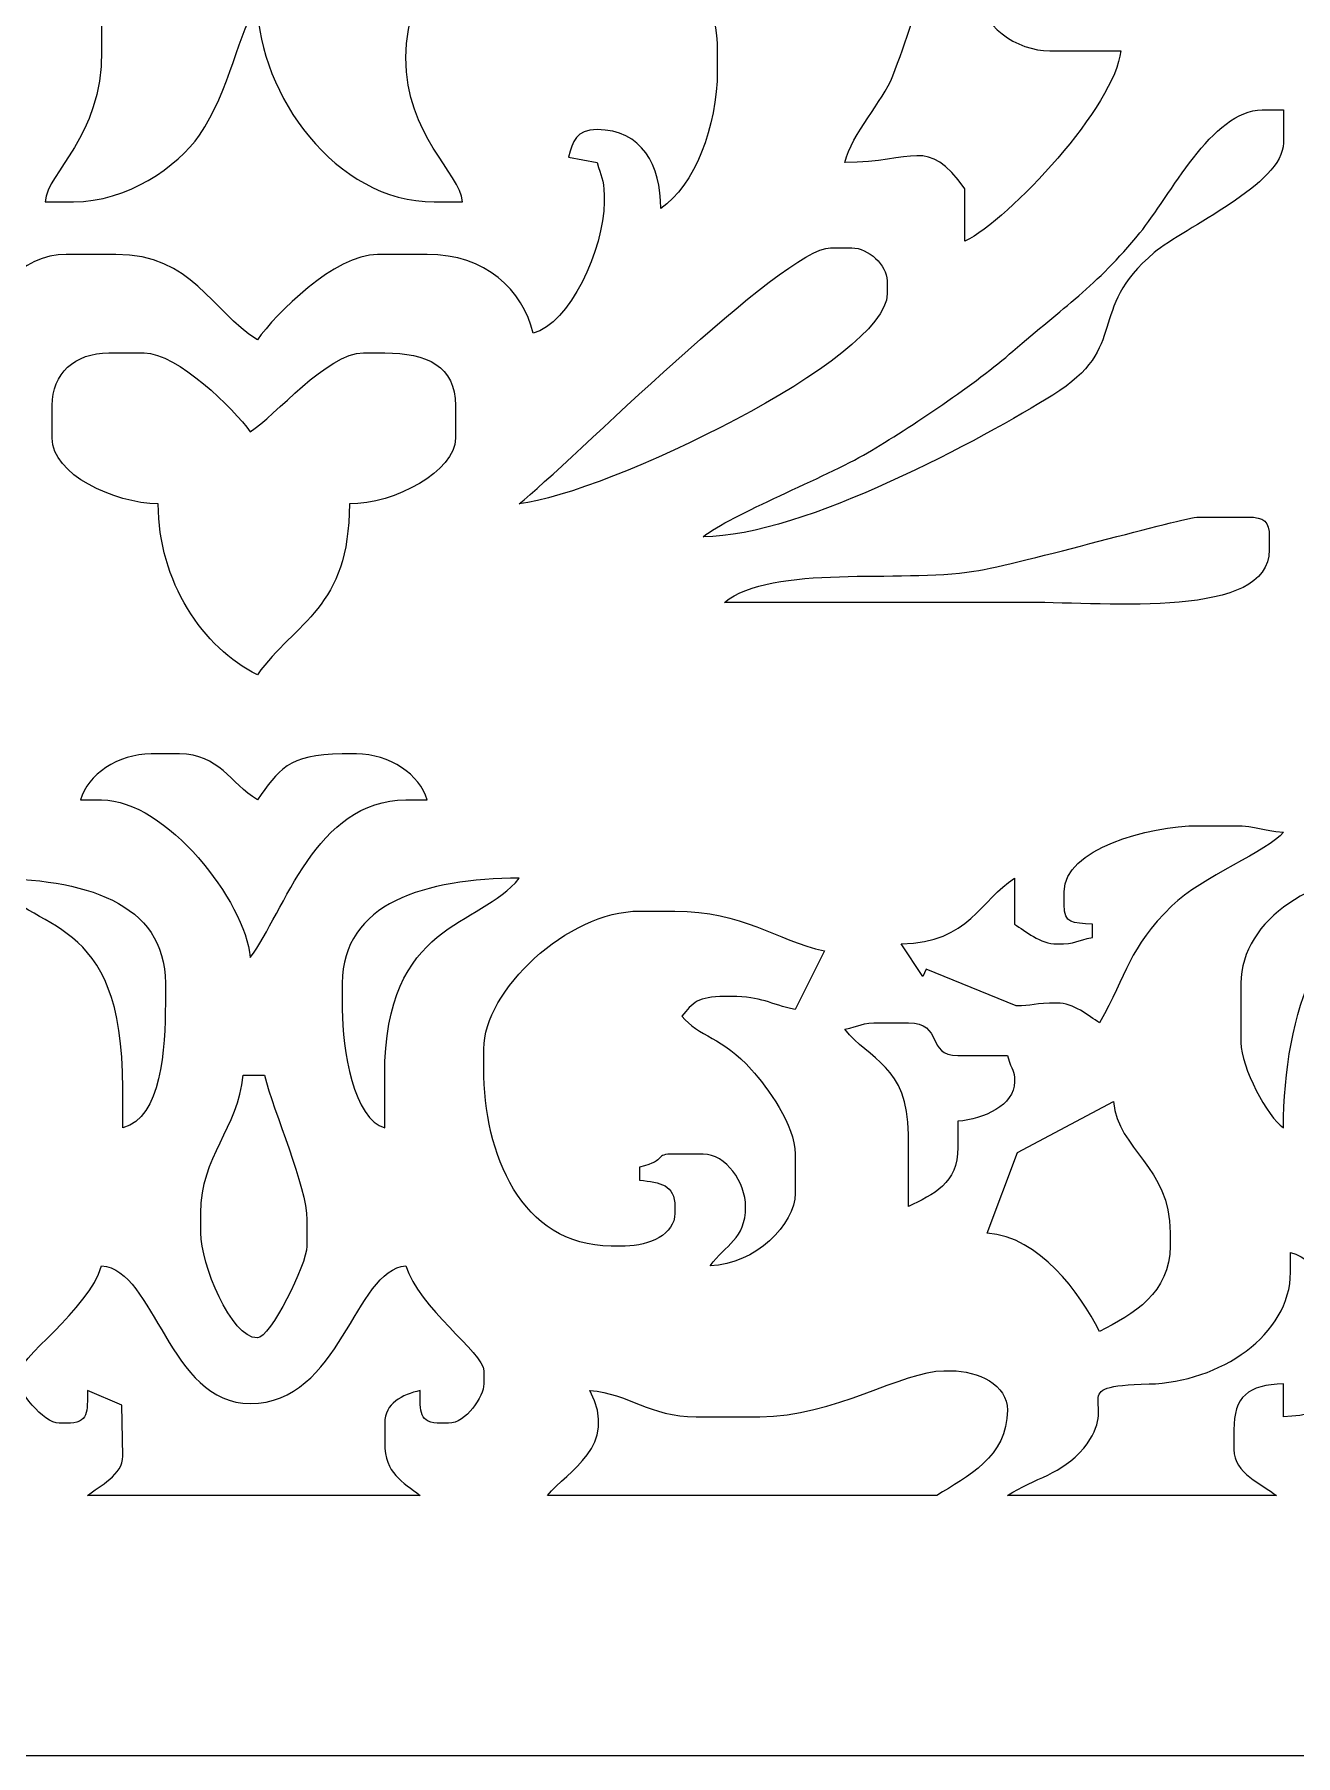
# Model space of a CAD drawing. Header units: millimetres. Extents: x -350 to -130, y -110 to 238.
# Drawn here: x -241.4 to -201.7, y 78.5 to 132.7 of the extents above; entities that cross this region are included whole.
import ezdxf

# ---------------------------------------------------------------- set-up
doc = ezdxf.new("R2010")
doc.units = ezdxf.units.MM
doc.header["$MEASUREMENT"] = 0
doc.layers.add('layer 1', color=7, linetype='Continuous')

msp = doc.modelspace()

# ---------------------------------------------------------------- linework, layer by layer
at = {"layer": 'layer 1', "color": 250, "lineweight": 9}
msp.add_open_spline([(-341.75, 237.5), (-341.75, 237.5), (-138.25, 237.5), (-138.25, 237.5), (-138.25, 237.5), (-133.7125, 237.5), (-130, 233.9225), (-130, 229.55), (-130, 229.55), (-130, 229.55), (-130, 86.45), (-130, 86.45), (-130, 86.45), (-130, 82.0775), (-133.7125, 78.5), (-138.25, 78.5), (-138.25, 78.5), (-138.25, 78.5), (-341.75, 78.5), (-341.75, 78.5), (-341.75, 78.5), (-346.2875, 78.5), (-350, 82.0775), (-350, 86.45), (-350, 86.45), (-350, 86.45), (-350, 229.55), (-350, 229.55), (-350, 229.55), (-350, 233.9225), (-346.2875, 237.5), (-341.75, 237.5)], degree=3, knots=[0, 0, 0, 0, 0.1111111, 0.1111111, 0.1111111, 0.1111111, 0.2222222, 0.2222222, 0.2222222, 0.2222222, 0.3333333, 0.3333333, 0.3333333, 0.3333333, 0.4444444, 0.4444444, 0.4444444, 0.4444445, 0.5555556, 0.5555556, 0.5555556, 0.5555556, 0.6666667, 0.6666667, 0.6666667, 0.6666667, 0.7777778, 0.7777778, 0.7777778, 0.7777778, 1, 1, 1, 1], dxfattribs=at)
at = {"layer": 'layer 1', "lineweight": 9}
for points, knots in [([(-213.2926, 134.6787), (-213.596, 133.7525), (-214.0078, 132.3997), (-214.4085, 131.3741), (-214.4085, 131.3741), (-214.7306, 130.5499), (-215.6901, 129.5741), (-215.923, 128.6461), (-215.923, 128.6461), (-213.7177, 128.6461), (-213.3441, 129.4912), (-212.1382, 127.8193), (-212.1382, 127.8193), (-212.1382, 127.8193), (-212.1382, 126.1656), (-212.1382, 126.1656), (-212.1382, 126.1656), (-210.7381, 126.8534), (-207.393, 130.456), (-207.2403, 132.16), (-207.2403, 132.16), (-207.2403, 132.16), (-209.4666, 132.16), (-209.4666, 132.16), (-209.4666, 132.16), (-210.5064, 132.16), (-211.6929, 132.9589), (-211.6929, 134.0204), (-211.6929, 134.0204), (-211.6929, 135.1658), (-211.3426, 135.8431), (-210.3572, 136.0874), (-210.3572, 136.0874), (-210.3572, 136.0874), (-210.3572, 135.2606), (-210.3572, 135.2606), (-210.3572, 135.2606), (-210.3572, 134.7843), (-210.2023, 134.6405), (-209.6892, 134.6405), (-209.6892, 134.6405), (-209.6892, 134.6405), (-209.0214, 134.6405), (-209.0214, 134.6405), (-209.0214, 134.6405), (-207.6839, 134.6405), (-206.3498, 135.8792), (-206.3498, 137.121), (-206.3498, 137.121), (-206.3498, 137.121), (-206.3498, 137.3276), (-206.3498, 137.3276), (-206.3498, 137.3276), (-206.3498, 138.6175), (-206.9868, 139.6014), (-208.3535, 139.6014), (-208.3535, 139.6014), (-208.3535, 139.6014), (-209.244, 139.6014), (-209.244, 139.6014), (-209.244, 139.6014), (-211.7999, 139.6014), (-212.6438, 136.6598), (-213.2926, 134.6787)], [0, 0, 0, 0, 0.0588235, 0.0588235, 0.0588235, 0.0588235, 0.1176471, 0.1176471, 0.1176471, 0.1176471, 0.1764706, 0.1764706, 0.1764706, 0.1764706, 0.2352941, 0.2352941, 0.2352941, 0.2352941, 0.2941176, 0.2941176, 0.2941176, 0.2941177, 0.3529412, 0.3529412, 0.3529412, 0.3529412, 0.4117647, 0.4117647, 0.4117647, 0.4117647, 0.4705882, 0.4705882, 0.4705882, 0.4705882, 0.5294118, 0.5294118, 0.5294118, 0.5294118, 0.5882353, 0.5882353, 0.5882353, 0.5882353, 0.6470588, 0.6470588, 0.6470588, 0.6470588, 0.7058824, 0.7058824, 0.7058824, 0.7058824, 0.7647059, 0.7647059, 0.7647059, 0.7647059, 0.8235294, 0.8235294, 0.8235294, 0.8235294, 0.8823529, 0.8823529, 0.8823529, 0.882353, 1, 1, 1, 1]), ([(-234.4016, 133.6069), (-234.9528, 132.8705), (-235.2738, 130.8755), (-236.2223, 129.5098), (-236.2223, 129.5098), (-236.9168, 128.5097), (-238.4986, 127.4058), (-240.19, 127.4058), (-240.19, 127.4058), (-240.19, 127.4058), (-241.0806, 127.4058), (-241.0806, 127.4058), (-241.0806, 127.4058), (-240.9935, 128.3769), (-239.2995, 129.407), (-239.2995, 132.16), (-239.2995, 132.16), (-239.2995, 132.16), (-239.2995, 132.9868), (-239.2995, 132.9868), (-239.2995, 132.9868), (-239.2995, 134.449), (-241.5639, 137.121), (-242.8616, 137.121), (-242.8616, 137.121), (-242.8616, 137.121), (-245.088, 137.121), (-245.088, 137.121), (-245.088, 137.121), (-246.8488, 137.121), (-249.0954, 134.3726), (-249.0954, 132.3668), (-249.0954, 132.3668), (-249.0954, 132.3668), (-249.0954, 131.5399), (-249.0954, 131.5399), (-249.0954, 131.5399), (-249.0954, 128.9634), (-248.1743, 128.852), (-247.7595, 127.1991), (-247.7595, 127.1991), (-247.7595, 127.1991), (-247.3143, 127.1991), (-247.3143, 127.1991), (-247.3143, 127.1991), (-247.1634, 128.8823), (-246.8881, 129.3384), (-245.3106, 129.6796), (-245.3106, 129.6796), (-245.3106, 129.6796), (-244.299, 128.9826), (-244.299, 128.9826), (-244.299, 128.9826), (-245.2262, 128.6784), (-245.5333, 128.5309), (-245.5333, 127.6126), (-245.5333, 127.6126), (-245.5333, 127.6126), (-245.5333, 126.9924), (-245.5333, 126.9924), (-245.5333, 126.9924), (-245.5333, 125.7361), (-244.3045, 123.5191), (-243.3069, 123.2717), (-243.3069, 123.2717), (-243.0203, 124.414), (-241.8073, 125.7522), (-240.4127, 125.7522), (-240.4127, 125.7522), (-240.4127, 125.7522), (-238.8542, 125.7522), (-238.8542, 125.7522), (-238.8542, 125.7522), (-236.4373, 125.7522), (-235.8609, 123.9723), (-234.4016, 123.0651), (-234.4016, 123.0651), (-233.8154, 123.8777), (-231.9801, 125.7522), (-230.6168, 125.7522), (-230.6168, 125.7522), (-230.6168, 125.7522), (-229.0584, 125.7522), (-229.0584, 125.7522), (-229.0584, 125.7522), (-227.2199, 125.7522), (-226.0602, 124.632), (-225.7188, 123.2717), (-225.7188, 123.2717), (-224.6001, 123.5491), (-223.4926, 125.9121), (-223.4926, 127.4058), (-223.4926, 127.4058), (-223.4926, 127.4058), (-223.4926, 127.6126), (-223.4926, 127.6126), (-223.4926, 127.6126), (-223.4926, 128.1708), (-223.5988, 128.1825), (-223.7151, 128.6461), (-223.7151, 128.6461), (-223.7151, 128.6461), (-224.6159, 128.8165), (-224.6159, 128.8165), (-224.6159, 128.8165), (-224.471, 129.321), (-224.3916, 129.6796), (-223.7151, 129.6796), (-223.7151, 129.6796), (-222.2975, 129.6796), (-221.7114, 128.5512), (-221.7114, 127.1991), (-221.7114, 127.1991), (-220.6504, 127.9209), (-219.9304, 129.7615), (-219.9304, 131.5399), (-219.9304, 131.5399), (-219.9304, 131.5399), (-219.9304, 132.16), (-219.9304, 132.16), (-219.9304, 132.16), (-219.9304, 134.7606), (-222.0822, 137.121), (-224.8283, 137.121), (-224.8283, 137.121), (-224.8283, 137.121), (-226.1641, 137.121), (-226.1641, 137.121), (-226.1641, 137.121), (-227.9718, 137.121), (-229.7262, 134.2266), (-229.7262, 131.9533), (-229.7262, 131.9533), (-229.7262, 129.474), (-228.0284, 128.3339), (-227.9452, 127.4058), (-227.9452, 127.4058), (-227.9452, 127.4058), (-228.8357, 127.4058), (-228.8357, 127.4058), (-228.8357, 127.4058), (-231.9578, 127.4058), (-234.3341, 130.7931), (-234.4016, 133.6069)], [0, 0, 0, 0, 0.027027, 0.027027, 0.027027, 0.027027, 0.0540541, 0.0540541, 0.0540541, 0.0540541, 0.0810811, 0.0810811, 0.0810811, 0.0810811, 0.1081081, 0.1081081, 0.1081081, 0.1081081, 0.1351351, 0.1351351, 0.1351351, 0.1351351, 0.1621622, 0.1621622, 0.1621622, 0.1621622, 0.1891892, 0.1891892, 0.1891892, 0.1891892, 0.2162162, 0.2162162, 0.2162162, 0.2162162, 0.2432432, 0.2432432, 0.2432432, 0.2432433, 0.2702703, 0.2702703, 0.2702703, 0.2702703, 0.2972973, 0.2972973, 0.2972973, 0.2972973, 0.3243243, 0.3243243, 0.3243243, 0.3243243, 0.3513514, 0.3513514, 0.3513514, 0.3513514, 0.3783784, 0.3783784, 0.3783784, 0.3783784, 0.4054054, 0.4054054, 0.4054054, 0.4054054, 0.4324324, 0.4324324, 0.4324324, 0.4324324, 0.4594595, 0.4594595, 0.4594595, 0.4594595, 0.4864865, 0.4864865, 0.4864865, 0.4864865, 0.5135135, 0.5135135, 0.5135135, 0.5135135, 0.5405405, 0.5405405, 0.5405405, 0.5405406, 0.5675676, 0.5675676, 0.5675676, 0.5675676, 0.5945946, 0.5945946, 0.5945946, 0.5945946, 0.6216216, 0.6216216, 0.6216216, 0.6216216, 0.6486486, 0.6486486, 0.6486486, 0.6486487, 0.6756757, 0.6756757, 0.6756757, 0.6756757, 0.7027027, 0.7027027, 0.7027027, 0.7027027, 0.7297297, 0.7297297, 0.7297297, 0.7297297, 0.7567568, 0.7567568, 0.7567568, 0.7567568, 0.7837838, 0.7837838, 0.7837838, 0.7837838, 0.8108108, 0.8108108, 0.8108108, 0.8108108, 0.8378378, 0.8378378, 0.8378378, 0.8378378, 0.8648649, 0.8648649, 0.8648649, 0.8648649, 0.8918919, 0.8918919, 0.8918919, 0.8918919, 0.9189189, 0.9189189, 0.9189189, 0.9189189, 0.9459459, 0.9459459, 0.9459459, 0.945946, 1, 1, 1, 1]), ([(-210.6341, 122.7021), (-211.768, 121.7072), (-213.8492, 120.3052), (-215.2075, 119.5068), (-215.2075, 119.5068), (-216.523, 118.7336), (-219.509, 117.5633), (-220.3757, 116.8639), (-220.3757, 116.8639), (-217.2269, 116.8639), (-211.498, 120.0035), (-209.3738, 121.3253), (-209.3738, 121.3253), (-206.9051, 122.8614), (-208.3657, 123.977), (-206.1865, 125.8072), (-206.1865, 125.8072), (-205.2415, 126.6009), (-202.1197, 127.9529), (-202.1197, 129.2662), (-202.1197, 129.2662), (-202.1197, 129.2662), (-202.1197, 130.2997), (-202.1197, 130.2997), (-202.1197, 130.2997), (-202.1197, 130.2997), (-202.7876, 130.2997), (-202.7876, 130.2997), (-202.7876, 130.2997), (-204.3635, 130.2997), (-205.7019, 127.5672), (-206.6333, 126.4289), (-206.6333, 126.4289), (-208.0248, 124.7284), (-209.0436, 124.0976), (-210.6341, 122.7021)], [0, 0, 0, 0, 0.1, 0.1, 0.1, 0.1, 0.2, 0.2, 0.2, 0.2, 0.3, 0.3, 0.3, 0.3, 0.4, 0.4, 0.4, 0.4, 0.5, 0.5, 0.5, 0.5, 0.6, 0.6, 0.6, 0.6, 0.7, 0.7, 0.7, 0.7, 0.8, 0.8, 0.8, 0.8, 1, 1, 1, 1]), ([(-216.3683, 125.9589), (-217.8236, 125.9589), (-224.6297, 119.1358), (-226.1641, 117.8975), (-226.1641, 117.8975), (-223.4255, 118.2236), (-214.5872, 122.4504), (-214.5872, 124.512), (-214.5872, 124.512), (-214.5872, 124.512), (-214.5872, 124.9254), (-214.5872, 124.9254), (-214.5872, 124.9254), (-214.5872, 125.4074), (-215.1812, 125.9589), (-215.7003, 125.9589), (-215.7003, 125.9589), (-215.7003, 125.9589), (-216.3683, 125.9589), (-216.3683, 125.9589)], [0, 0, 0, 0, 0.1666667, 0.1666667, 0.1666667, 0.1666667, 0.3333333, 0.3333333, 0.3333333, 0.3333333, 0.5, 0.5, 0.5, 0.5, 0.6666667, 0.6666667, 0.6666667, 0.6666667, 1, 1, 1, 1]), ([(-234.6242, 120.1712), (-235.1366, 120.8817), (-236.9242, 122.6517), (-237.9637, 122.6517), (-237.9637, 122.6517), (-237.9637, 122.6517), (-239.0769, 122.6517), (-239.0769, 122.6517), (-239.0769, 122.6517), (-240.1538, 122.6517), (-240.8579, 121.9979), (-240.8579, 120.998), (-240.8579, 120.998), (-240.8579, 120.998), (-240.8579, 119.9645), (-240.8579, 119.9645), (-240.8579, 119.9645), (-240.8579, 118.8284), (-238.9186, 117.9264), (-237.5185, 117.8975), (-237.5185, 117.8975), (-237.5185, 115.4541), (-236.1142, 113.3645), (-234.4016, 112.5232), (-234.4016, 112.5232), (-233.1953, 114.1958), (-231.5074, 114.6113), (-231.5074, 117.8975), (-231.5074, 117.8975), (-230.0825, 117.8975), (-228.1678, 118.9217), (-228.1678, 119.9645), (-228.1678, 119.9645), (-228.1678, 119.9645), (-228.1678, 120.998), (-228.1678, 120.998), (-228.1678, 120.998), (-228.1678, 122.2301), (-229.0664, 122.6517), (-230.3942, 122.6517), (-230.3942, 122.6517), (-230.3942, 122.6517), (-231.0621, 122.6517), (-231.0621, 122.6517), (-231.0621, 122.6517), (-232.2104, 122.6517), (-233.8444, 120.656), (-234.6242, 120.1712)], [0, 0, 0, 0, 0.0769231, 0.0769231, 0.0769231, 0.0769231, 0.1538462, 0.1538462, 0.1538462, 0.1538462, 0.2307692, 0.2307692, 0.2307692, 0.2307692, 0.3076923, 0.3076923, 0.3076923, 0.3076923, 0.3846154, 0.3846154, 0.3846154, 0.3846154, 0.4615385, 0.4615385, 0.4615385, 0.4615385, 0.5384615, 0.5384615, 0.5384615, 0.5384615, 0.6153846, 0.6153846, 0.6153846, 0.6153846, 0.6923077, 0.6923077, 0.6923077, 0.6923077, 0.7692308, 0.7692308, 0.7692308, 0.7692308, 0.8461538, 0.8461538, 0.8461538, 0.8461539, 1, 1, 1, 1]), ([(-219.7077, 114.7969), (-216.5167, 114.7969), (-213.3256, 114.7969), (-210.1345, 114.7969), (-210.1345, 114.7969), (-207.5968, 114.7969), (-202.565, 114.2694), (-202.565, 116.4506), (-202.565, 116.4506), (-202.565, 116.4506), (-202.565, 116.8639), (-202.565, 116.8639), (-202.565, 116.8639), (-202.565, 117.3402), (-202.7199, 117.4841), (-203.2329, 117.4841), (-203.2329, 117.4841), (-203.2329, 117.4841), (-204.7913, 117.4841), (-204.7913, 117.4841), (-204.7913, 117.4841), (-205.2524, 117.4841), (-210.3366, 116.0207), (-211.8596, 115.7784), (-211.8596, 115.7784), (-214.1935, 115.407), (-218.1938, 116.0187), (-219.7077, 114.7969)], [0, 0, 0, 0, 0.125, 0.125, 0.125, 0.125, 0.25, 0.25, 0.25, 0.25, 0.375, 0.375, 0.375, 0.375, 0.5, 0.5, 0.5, 0.5, 0.625, 0.625, 0.625, 0.625, 0.75, 0.75, 0.75, 0.75, 1, 1, 1, 1]), ([(-236.8505, 110.0282), (-235.6117, 110.0282), (-235.2519, 109.1099), (-234.4016, 108.5813), (-234.4016, 108.5813), (-233.7377, 109.5017), (-233.4552, 110.0282), (-231.7299, 110.0282), (-231.7299, 110.0282), (-231.7299, 110.0282), (-231.2847, 110.0282), (-231.2847, 110.0282), (-231.2847, 110.0282), (-230.2297, 110.0282), (-229.2871, 109.3768), (-229.0584, 108.5813), (-229.0584, 108.5813), (-229.0584, 108.5813), (-229.7262, 108.5813), (-229.7262, 108.5813), (-229.7262, 108.5813), (-232.5718, 108.5813), (-233.5457, 105.0615), (-234.6242, 103.6204), (-234.6242, 103.6204), (-234.783, 105.3914), (-237.2805, 108.5813), (-239.2995, 108.5813), (-239.2995, 108.5813), (-239.2995, 108.5813), (-239.9674, 108.5813), (-239.9674, 108.5813), (-239.9674, 108.5813), (-239.7386, 109.3768), (-238.796, 110.0282), (-237.741, 110.0282), (-237.741, 110.0282), (-237.741, 110.0282), (-236.8505, 110.0282), (-236.8505, 110.0282)], [0, 0, 0, 0, 0.0909091, 0.0909091, 0.0909091, 0.0909091, 0.1818182, 0.1818182, 0.1818182, 0.1818182, 0.2727273, 0.2727273, 0.2727273, 0.2727273, 0.3636364, 0.3636364, 0.3636364, 0.3636364, 0.4545455, 0.4545455, 0.4545455, 0.4545455, 0.5454545, 0.5454545, 0.5454545, 0.5454546, 0.6363636, 0.6363636, 0.6363636, 0.6363636, 0.7272727, 0.7272727, 0.7272727, 0.7272727, 0.8181818, 0.8181818, 0.8181818, 0.8181818, 1, 1, 1, 1]), ([(-209.244, 104.0483), (-209.7692, 104.0483), (-210.2346, 104.4538), (-210.5798, 104.6684), (-210.5798, 104.6684), (-210.5798, 104.6684), (-210.5798, 106.1154), (-210.5798, 106.1154), (-210.5798, 106.1154), (-211.6411, 105.4555), (-211.9899, 104.0928), (-214.1419, 104.0483), (-214.1419, 104.0483), (-214.1419, 104.0483), (-213.4608, 103.0241), (-213.4608, 103.0241), (-213.4608, 103.0241), (-213.4608, 103.0241), (-213.3646, 103.2486), (-213.3646, 103.2486), (-213.3646, 103.2486), (-213.3646, 103.2486), (-210.5233, 102.1019), (-210.5233, 102.1019), (-210.5233, 102.1019), (-210.0583, 102.0941), (-209.9221, 102.188), (-209.244, 102.188), (-209.244, 102.188), (-208.7188, 102.188), (-208.2534, 101.7825), (-207.9082, 101.5679), (-207.9082, 101.5679), (-207.0262, 103.1155), (-207.0041, 103.8998), (-205.633, 105.2431), (-205.633, 105.2431), (-204.6972, 106.16), (-202.5846, 106.9732), (-202.1197, 107.5623), (-202.1197, 107.5623), (-202.8161, 107.6161), (-202.9106, 107.769), (-203.6781, 107.769), (-203.6781, 107.769), (-203.6781, 107.769), (-204.7913, 107.769), (-204.7913, 107.769), (-204.7913, 107.769), (-206.3781, 107.769), (-209.0214, 107.0263), (-209.0214, 105.7019), (-209.0214, 105.7019), (-209.0214, 105.7019), (-209.0214, 105.2886), (-209.0214, 105.2886), (-209.0214, 105.2886), (-209.0214, 104.6636), (-208.7593, 104.717), (-208.1308, 104.6684), (-208.1308, 104.6684), (-208.1308, 104.6684), (-208.1308, 104.255), (-208.1308, 104.255), (-208.1308, 104.255), (-208.6302, 104.147), (-208.6427, 104.0483), (-209.244, 104.0483)], [0, 0, 0, 0, 0.0555556, 0.0555556, 0.0555556, 0.0555556, 0.1111111, 0.1111111, 0.1111111, 0.1111111, 0.1666667, 0.1666667, 0.1666667, 0.1666667, 0.2222222, 0.2222222, 0.2222222, 0.2222222, 0.2777778, 0.2777778, 0.2777778, 0.2777778, 0.3333333, 0.3333333, 0.3333333, 0.3333333, 0.3888889, 0.3888889, 0.3888889, 0.3888889, 0.4444444, 0.4444444, 0.4444444, 0.4444445, 0.5, 0.5, 0.5, 0.5, 0.5555556, 0.5555556, 0.5555556, 0.5555556, 0.6111111, 0.6111111, 0.6111111, 0.6111111, 0.6666667, 0.6666667, 0.6666667, 0.6666667, 0.7222222, 0.7222222, 0.7222222, 0.7222222, 0.7777778, 0.7777778, 0.7777778, 0.7777778, 0.8333333, 0.8333333, 0.8333333, 0.8333333, 0.8888889, 0.8888889, 0.8888889, 0.8888889, 1, 1, 1, 1]), ([(-203.4555, 100.9478), (-203.4555, 100.9478), (-203.4555, 102.8081), (-203.4555, 102.8081), (-203.4555, 102.8081), (-203.4555, 104.8373), (-201.0702, 106.3221), (-198.5576, 106.3221), (-198.5576, 106.3221), (-199.5394, 104.9608), (-200.1448, 105.1137), (-201.1581, 103.1555), (-201.1581, 103.1555), (-201.7968, 101.9213), (-202.1197, 100.022), (-202.1197, 98.2606), (-202.1197, 98.2606), (-202.6215, 98.602), (-203.4555, 100.1637), (-203.4555, 100.9478)], [0, 0, 0, 0, 0.3333333, 0.3333333, 0.3333333, 0.3333333, 0.5, 0.5, 0.5, 0.5, 0.6666667, 0.6666667, 0.6666667, 0.6666667, 0.8333333, 0.8333333, 0.8333333, 0.8333333, 1, 1, 1, 1]), ([(-237.2958, 102.8081), (-237.2958, 105.3691), (-239.8818, 106.1154), (-242.8616, 106.1154), (-242.8616, 106.1154), (-241.4389, 104.3124), (-238.6316, 105.1173), (-238.6316, 99.5008), (-238.6316, 99.5008), (-238.6316, 99.5008), (-238.6316, 98.2606), (-238.6316, 98.2606), (-238.6316, 98.2606), (-237.4152, 98.5622), (-237.2958, 100.7594), (-237.2958, 102.188), (-237.2958, 102.188), (-237.2958, 102.188), (-237.2958, 102.8081), (-237.2958, 102.8081)], [0, 0, 0, 0, 0.1666667, 0.1666667, 0.1666667, 0.1666667, 0.3333333, 0.3333333, 0.3333333, 0.3333333, 0.5, 0.5, 0.5, 0.5, 0.6666667, 0.6666667, 0.6666667, 0.6666667, 1, 1, 1, 1]), ([(-231.7299, 101.9813), (-231.7299, 101.9813), (-231.7299, 102.8081), (-231.7299, 102.8081), (-231.7299, 102.8081), (-231.7299, 105.3293), (-229.1118, 106.1154), (-226.1641, 106.1154), (-226.1641, 106.1154), (-227.3972, 104.5528), (-230.3942, 104.7941), (-230.3942, 99.9143), (-230.3942, 99.9143), (-230.3942, 99.9143), (-230.3942, 98.2606), (-230.3942, 98.2606), (-230.3942, 98.2606), (-231.3657, 98.5015), (-231.7299, 100.7489), (-231.7299, 101.9813)], [0, 0, 0, 0, 0.3333333, 0.3333333, 0.3333333, 0.3333333, 0.5, 0.5, 0.5, 0.5, 0.6666667, 0.6666667, 0.6666667, 0.6666667, 0.8333333, 0.8333333, 0.8333333, 0.8333333, 1, 1, 1, 1]), ([(-221.2662, 95.7802), (-221.2662, 96.4584), (-221.7153, 96.5557), (-222.3794, 96.607), (-222.3794, 96.607), (-222.3794, 96.607), (-222.3794, 97.0204), (-222.3794, 97.0204), (-222.3794, 97.0204), (-221.4343, 97.2547), (-221.9899, 97.4338), (-221.2662, 97.4338), (-221.2662, 97.4338), (-221.2662, 97.4338), (-220.3757, 97.4338), (-220.3757, 97.4338), (-220.3757, 97.4338), (-219.6543, 97.4338), (-219.0399, 96.5356), (-219.0399, 95.7802), (-219.0399, 95.7802), (-219.0399, 94.7424), (-219.6763, 94.5808), (-220.153, 93.9198), (-220.153, 93.9198), (-218.7423, 93.949), (-217.4815, 95.2331), (-217.4815, 96.1936), (-217.4815, 96.1936), (-217.4815, 96.1936), (-217.4815, 97.4338), (-217.4815, 97.4338), (-217.4815, 97.4338), (-217.4815, 98.35), (-218.3649, 99.5307), (-218.8533, 100.0874), (-218.8533, 100.0874), (-219.7558, 101.1161), (-220.5359, 101.1313), (-221.0436, 101.7746), (-221.0436, 101.7746), (-220.7134, 102.193), (-220.5325, 102.3947), (-219.7077, 102.3947), (-219.7077, 102.3947), (-219.7077, 102.3947), (-219.4852, 102.3947), (-219.4852, 102.3947), (-219.4852, 102.3947), (-218.5275, 102.3947), (-218.2783, 102.1536), (-217.4815, 101.9813), (-217.4815, 101.9813), (-217.4815, 101.9813), (-216.5587, 103.8272), (-216.5587, 103.8272), (-216.5587, 103.8272), (-218.1021, 104.1685), (-219.1241, 105.0818), (-221.2662, 105.0818), (-221.2662, 105.0818), (-221.2662, 105.0818), (-222.3794, 105.0818), (-222.3794, 105.0818), (-222.3794, 105.0818), (-224.6478, 105.0818), (-227.2773, 102.5673), (-227.2773, 100.7411), (-227.2773, 100.7411), (-227.2773, 100.7411), (-227.2773, 100.1209), (-227.2773, 100.1209), (-227.2773, 100.1209), (-227.2773, 97.4639), (-226.1109, 94.5399), (-223.2699, 94.5399), (-223.2699, 94.5399), (-223.2699, 94.5399), (-222.8246, 94.5399), (-222.8246, 94.5399), (-222.8246, 94.5399), (-222.0744, 94.5399), (-221.2662, 94.9053), (-221.2662, 95.5735), (-221.2662, 95.5735), (-221.2662, 95.5735), (-221.2662, 95.7802), (-221.2662, 95.7802)], [0, 0, 0, 0, 0.0434783, 0.0434783, 0.0434783, 0.0434783, 0.0869565, 0.0869565, 0.0869565, 0.0869565, 0.1304348, 0.1304348, 0.1304348, 0.1304348, 0.173913, 0.173913, 0.173913, 0.1739131, 0.2173913, 0.2173913, 0.2173913, 0.2173913, 0.2608696, 0.2608696, 0.2608696, 0.2608696, 0.3043478, 0.3043478, 0.3043478, 0.3043478, 0.3478261, 0.3478261, 0.3478261, 0.3478261, 0.3913043, 0.3913043, 0.3913043, 0.3913044, 0.4347826, 0.4347826, 0.4347826, 0.4347826, 0.4782609, 0.4782609, 0.4782609, 0.4782609, 0.5217391, 0.5217391, 0.5217391, 0.5217391, 0.5652174, 0.5652174, 0.5652174, 0.5652174, 0.6086957, 0.6086957, 0.6086957, 0.6086957, 0.6521739, 0.6521739, 0.6521739, 0.6521739, 0.6956522, 0.6956522, 0.6956522, 0.6956522, 0.7391304, 0.7391304, 0.7391304, 0.7391304, 0.7826087, 0.7826087, 0.7826087, 0.7826087, 0.826087, 0.826087, 0.826087, 0.826087, 0.8695652, 0.8695652, 0.8695652, 0.8695652, 0.9130435, 0.9130435, 0.9130435, 0.9130435, 1, 1, 1, 1]), ([(-213.9193, 95.7802), (-213.1349, 96.1628), (-212.3609, 96.5), (-212.3609, 97.6405), (-212.3609, 97.6405), (-212.3609, 97.6405), (-212.3609, 98.4673), (-212.3609, 98.4673), (-212.3609, 98.4673), (-211.55, 98.5299), (-210.5798, 98.9664), (-210.5798, 99.7076), (-210.5798, 99.7076), (-210.5798, 100.1447), (-210.6595, 99.9801), (-210.8024, 100.5344), (-210.8024, 100.5344), (-210.8024, 100.5344), (-212.3609, 100.5344), (-212.3609, 100.5344), (-212.3609, 100.5344), (-213.3805, 100.5344), (-212.8078, 101.5679), (-213.9193, 101.5679), (-213.9193, 101.5679), (-213.9193, 101.5679), (-214.8098, 101.5679), (-214.8098, 101.5679), (-214.8098, 101.5679), (-215.4111, 101.5679), (-215.4237, 101.4692), (-215.923, 101.3612), (-215.923, 101.3612), (-215.1651, 100.4008), (-213.9193, 100.2204), (-213.9193, 98.0539), (-213.9193, 98.0539), (-213.9193, 98.0539), (-213.9193, 95.7802), (-213.9193, 95.7802)], [0, 0, 0, 0, 0.0909091, 0.0909091, 0.0909091, 0.0909091, 0.1818182, 0.1818182, 0.1818182, 0.1818182, 0.2727273, 0.2727273, 0.2727273, 0.2727273, 0.3636364, 0.3636364, 0.3636364, 0.3636364, 0.4545455, 0.4545455, 0.4545455, 0.4545455, 0.5454545, 0.5454545, 0.5454545, 0.5454546, 0.6363636, 0.6363636, 0.6363636, 0.6363636, 0.7272727, 0.7272727, 0.7272727, 0.7272727, 0.8181818, 0.8181818, 0.8181818, 0.8181818, 1, 1, 1, 1]), ([(-234.4016, 91.6461), (-234.0039, 91.6461), (-232.8431, 93.9577), (-232.8431, 94.5399), (-232.8431, 94.5399), (-232.8431, 94.5399), (-232.8431, 95.3668), (-232.8431, 95.3668), (-232.8431, 95.3668), (-232.8431, 96.4066), (-233.888, 98.7549), (-234.1789, 99.9143), (-234.1789, 99.9143), (-234.1789, 99.9143), (-234.8468, 99.9143), (-234.8468, 99.9143), (-234.8468, 99.9143), (-234.9975, 98.2329), (-236.1826, 97.3821), (-236.1826, 95.5735), (-236.1826, 95.5735), (-236.1826, 95.5735), (-236.1826, 94.9534), (-236.1826, 94.9534), (-236.1826, 94.9534), (-236.1826, 94.0006), (-235.2387, 91.6461), (-234.4016, 91.6461)], [0, 0, 0, 0, 0.125, 0.125, 0.125, 0.125, 0.25, 0.25, 0.25, 0.25, 0.375, 0.375, 0.375, 0.375, 0.5, 0.5, 0.5, 0.5, 0.625, 0.625, 0.625, 0.625, 0.75, 0.75, 0.75, 0.75, 1, 1, 1, 1]), ([(-207.9082, 91.8528), (-206.8358, 92.376), (-205.6818, 93.0771), (-205.6818, 94.5399), (-205.6818, 94.5399), (-205.6818, 94.5399), (-205.6818, 94.9534), (-205.6818, 94.9534), (-205.6818, 94.9534), (-205.6818, 97.063), (-207.3243, 97.54), (-207.4629, 99.0875), (-207.4629, 99.0875), (-207.4629, 99.0875), (-210.4825, 97.4781), (-210.4825, 97.4781), (-210.4825, 97.4781), (-210.4825, 97.4781), (-211.4451, 94.9453), (-211.4451, 94.9453), (-211.4451, 94.9453), (-209.7746, 94.8223), (-208.5388, 93.073), (-207.9082, 91.8528)], [0, 0, 0, 0, 0.1428571, 0.1428571, 0.1428571, 0.1428572, 0.2857143, 0.2857143, 0.2857143, 0.2857143, 0.4285714, 0.4285714, 0.4285714, 0.4285714, 0.5714286, 0.5714286, 0.5714286, 0.5714286, 0.7142857, 0.7142857, 0.7142857, 0.7142857, 1, 1, 1, 1]), ([(-202.3424, 86.6852), (-202.7868, 87.0439), (-203.6781, 87.3843), (-203.6781, 88.1321), (-203.6781, 88.1321), (-203.6781, 88.1321), (-203.6781, 88.7523), (-203.6781, 88.7523), (-203.6781, 88.7523), (-203.6781, 89.7963), (-203.2322, 90.1761), (-202.1197, 90.1992), (-202.1197, 90.1992), (-202.1197, 90.1992), (-202.1197, 89.1656), (-202.1197, 89.1656), (-202.1197, 89.1656), (-200.6814, 89.1954), (-199.6708, 89.9204), (-199.6708, 91.2327), (-199.6708, 91.2327), (-199.6708, 91.2327), (-199.6708, 91.6461), (-199.6708, 91.6461), (-199.6708, 91.6461), (-199.6708, 92.5823), (-201.0616, 94.1261), (-201.8971, 94.3333), (-201.8971, 94.3333), (-201.8971, 94.3333), (-201.8971, 93.7131), (-201.8971, 93.7131), (-201.8971, 93.7131), (-201.8971, 91.7409), (-204.1318, 90.2478), (-206.3479, 90.1975), (-206.3479, 90.1975), (-209.1126, 90.1346), (-207.1705, 89.6599), (-208.4042, 88.1792), (-208.4042, 88.1792), (-209.1046, 87.3386), (-209.9215, 87.2536), (-210.8024, 86.6852), (-210.8024, 86.6852), (-210.8024, 86.6852), (-202.3424, 86.6852), (-202.3424, 86.6852)], [0, 0, 0, 0, 0.0769231, 0.0769231, 0.0769231, 0.0769231, 0.1538462, 0.1538462, 0.1538462, 0.1538462, 0.2307692, 0.2307692, 0.2307692, 0.2307692, 0.3076923, 0.3076923, 0.3076923, 0.3076923, 0.3846154, 0.3846154, 0.3846154, 0.3846154, 0.4615385, 0.4615385, 0.4615385, 0.4615385, 0.5384615, 0.5384615, 0.5384615, 0.5384615, 0.6153846, 0.6153846, 0.6153846, 0.6153846, 0.6923077, 0.6923077, 0.6923077, 0.6923077, 0.7692308, 0.7692308, 0.7692308, 0.7692308, 0.8461538, 0.8461538, 0.8461538, 0.8461539, 1, 1, 1, 1]), ([(-229.7262, 93.9198), (-231.3382, 93.7953), (-231.7986, 89.5791), (-234.6242, 89.5791), (-234.6242, 89.5791), (-237.178, 89.5791), (-237.6278, 93.7907), (-239.2995, 93.9198), (-239.2995, 93.9198), (-239.7024, 92.519), (-241.9711, 91.009), (-241.9711, 90.4059), (-241.9711, 90.4059), (-241.9711, 90.0125), (-241.1284, 88.9589), (-240.6353, 88.9589), (-240.6353, 88.9589), (-240.6353, 88.9589), (-240.4127, 88.9589), (-240.4127, 88.9589), (-240.4127, 88.9589), (-239.6722, 88.9589), (-239.7606, 89.3301), (-239.7447, 89.9925), (-239.7447, 89.9925), (-239.7447, 89.9925), (-238.6629, 89.5248), (-238.6629, 89.5248), (-238.6629, 89.5248), (-238.6629, 89.5248), (-238.6316, 87.9255), (-238.6316, 87.9255), (-238.6316, 87.9255), (-238.6316, 87.3352), (-239.3594, 86.9962), (-239.7447, 86.6852), (-239.7447, 86.6852), (-239.7447, 86.6852), (-229.281, 86.6852), (-229.281, 86.6852), (-229.281, 86.6852), (-229.8303, 87.1285), (-230.3942, 87.3669), (-230.3942, 88.3388), (-230.3942, 88.3388), (-230.3942, 88.3388), (-230.3942, 88.9589), (-230.3942, 88.9589), (-230.3942, 88.9589), (-230.3942, 89.5931), (-229.845, 89.8526), (-229.281, 89.9925), (-229.281, 89.9925), (-229.2651, 89.3301), (-229.3535, 88.9589), (-228.6131, 88.9589), (-228.6131, 88.9589), (-228.6131, 88.9589), (-228.3905, 88.9589), (-228.3905, 88.9589), (-228.3905, 88.9589), (-227.828, 88.9589), (-227.2773, 89.8153), (-227.2773, 90.1992), (-227.2773, 90.1992), (-227.2773, 90.1992), (-227.2773, 90.6126), (-227.2773, 90.6126), (-227.2773, 90.6126), (-227.2773, 91.1788), (-229.3496, 92.6099), (-229.7262, 93.9198)], [0, 0, 0, 0, 0.0526316, 0.0526316, 0.0526316, 0.0526316, 0.1052632, 0.1052632, 0.1052632, 0.1052632, 0.1578947, 0.1578947, 0.1578947, 0.1578947, 0.2105263, 0.2105263, 0.2105263, 0.2105263, 0.2631579, 0.2631579, 0.2631579, 0.2631579, 0.3157895, 0.3157895, 0.3157895, 0.3157895, 0.3684211, 0.3684211, 0.3684211, 0.3684211, 0.4210526, 0.4210526, 0.4210526, 0.4210526, 0.4736842, 0.4736842, 0.4736842, 0.4736842, 0.5263158, 0.5263158, 0.5263158, 0.5263158, 0.5789474, 0.5789474, 0.5789474, 0.5789474, 0.6315789, 0.6315789, 0.6315789, 0.631579, 0.6842105, 0.6842105, 0.6842105, 0.6842105, 0.7368421, 0.7368421, 0.7368421, 0.7368421, 0.7894737, 0.7894737, 0.7894737, 0.7894737, 0.8421053, 0.8421053, 0.8421053, 0.8421053, 0.8947368, 0.8947368, 0.8947368, 0.8947369, 1, 1, 1, 1]), ([(-220.5983, 89.1656), (-222.0676, 89.1656), (-222.7055, 89.8972), (-223.9378, 89.9925), (-223.9378, 89.9925), (-223.0143, 88.2056), (-224.642, 87.4857), (-225.2736, 86.6852), (-225.2736, 86.6852), (-225.2736, 86.6852), (-213.0288, 86.6852), (-213.0288, 86.6852), (-213.0288, 86.6852), (-212.0692, 87.2818), (-210.8024, 87.9035), (-210.8024, 89.3724), (-210.8024, 89.3724), (-210.8024, 90.1715), (-211.7159, 90.6126), (-212.5835, 90.6126), (-212.5835, 90.6126), (-212.5835, 90.6126), (-212.8061, 90.6126), (-212.8061, 90.6126), (-212.8061, 90.6126), (-214.0747, 90.6126), (-216.2799, 89.1656), (-218.5946, 89.1656), (-218.5946, 89.1656), (-218.5946, 89.1656), (-220.5983, 89.1656), (-220.5983, 89.1656)], [0, 0, 0, 0, 0.1111111, 0.1111111, 0.1111111, 0.1111111, 0.2222222, 0.2222222, 0.2222222, 0.2222222, 0.3333333, 0.3333333, 0.3333333, 0.3333333, 0.4444444, 0.4444444, 0.4444444, 0.4444445, 0.5555556, 0.5555556, 0.5555556, 0.5555556, 0.6666667, 0.6666667, 0.6666667, 0.6666667, 0.7777778, 0.7777778, 0.7777778, 0.7777778, 1, 1, 1, 1])]:
    msp.add_open_spline(points, degree=3, knots=knots, dxfattribs=at)

doc.saveas('drawing.dxf')
